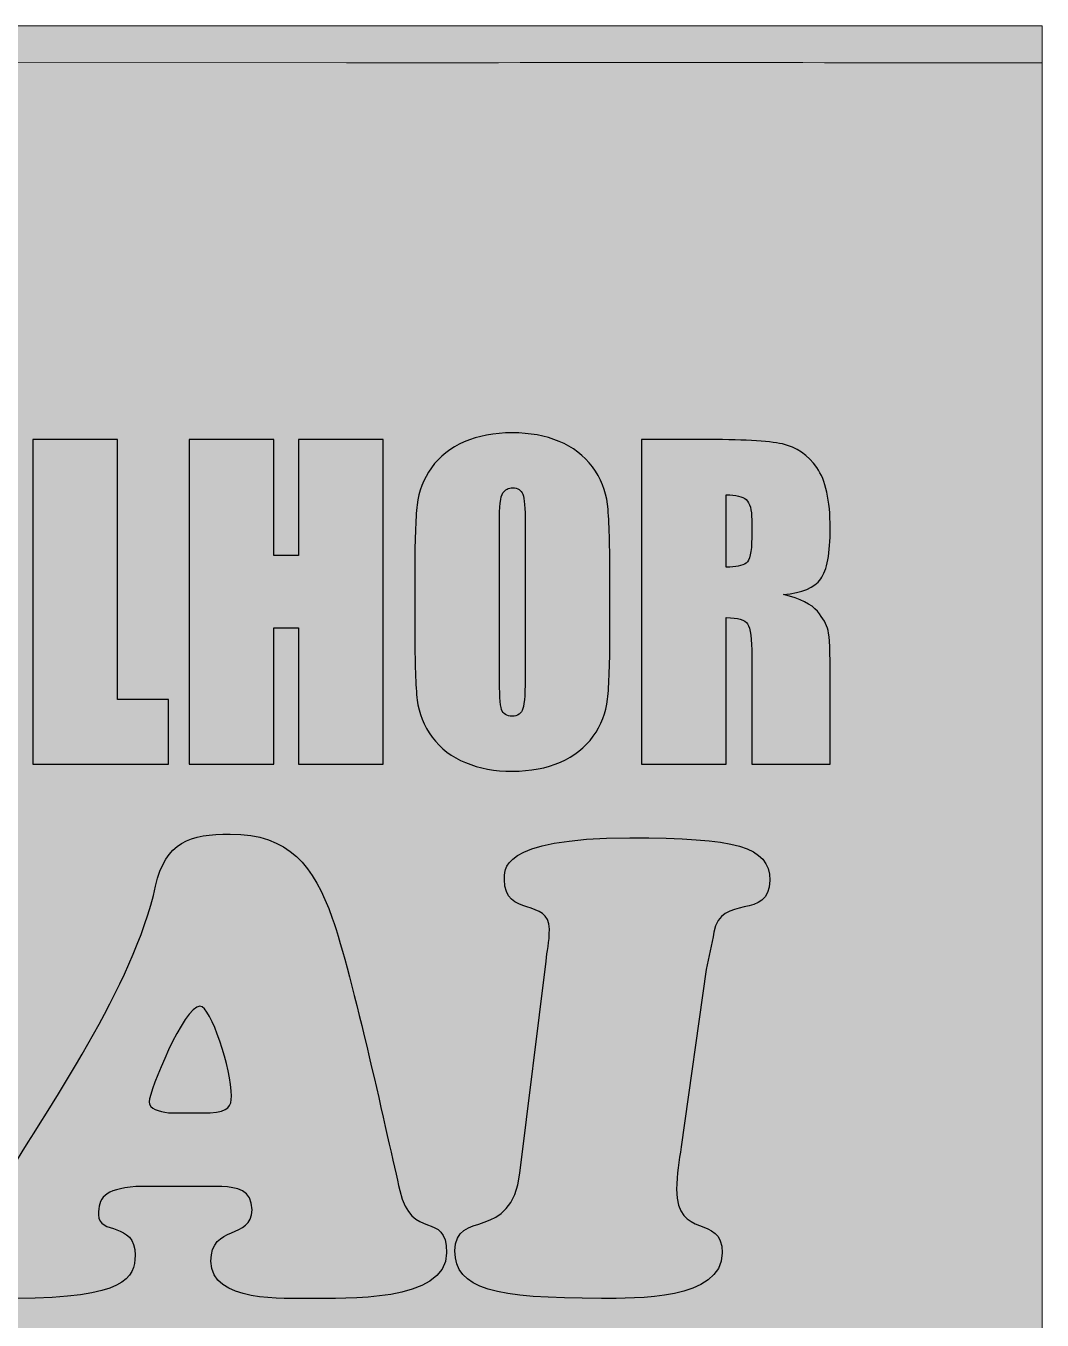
# Model space of a CAD drawing. Header units: millimetres. Extents: x -125 to 125, y -96 to 95.
# Drawn here: x 52 to 125, y 1.5 to 94.5 of the extents above; entities that cross this region are included whole.
import ezdxf

# ---------------------------------------------------------------- set-up
doc = ezdxf.new("R2010")
doc.units = ezdxf.units.MM
doc.header["$MEASUREMENT"] = 0
doc.layers.add('Camada 1', color=7, linetype='Continuous')

msp = doc.modelspace()

# ---------------------------------------------------------------- hatches: boundary and pattern name
at = {"layer": 'Camada 1', "true_color": 0xbcbebb}
h = msp.add_hatch(color=9, dxfattribs=at)
edge = h.paths.add_edge_path()
edge.add_spline(control_points=[(-87.6384, -57.2143), (-87.2176, -58.7466), (-87.9121, -69.1292), (-87.6132, -70.6198), (-87.2004, -72.6787), (-84.0563, -72.0795), (-82.1803, -72.0795), (-79.5812, -72.0795), (-70.4983, -72.2165), (-68.7002, -72.0718), (-67.4537, -71.9715), (-67.2743, -71.3224), (-66.7025, -70.5941), (-66.7025, -70.5941), (-62.641, -64.5711), (-62.641, -64.5711), (-62.1976, -63.9042), (-60.1745, -60.8137), (-59.7812, -60.7125), (-59.7812, -60.7125), (46.6512, -60.712), (46.6512, -60.712), (51.614, -60.712), (56.9037, -60.5362), (61.8153, -60.7318), (61.8153, -60.7318), (61.6889, -69.0125), (61.6889, -69.0125), (61.6889, -69.0125), (64.9458, -69.0476), (64.9458, -69.0476), (64.9458, -69.0476), (64.7451, -60.7127), (64.7451, -60.7127), (64.7451, -60.7127), (93.0135, -60.7361), (93.0135, -60.7361), (93.0135, -60.7361), (92.1336, -61.2811), (92.1336, -61.2811), (88.566, -63.0586), (86.7755, -64.5361), (83.9884, -67.2998), (83.0248, -68.2554), (82.5308, -69.2174), (81.6406, -70.1083), (81.6406, -70.1083), (71.3809, -70.1429), (71.3809, -70.1429), (70.6849, -70.132), (70.4519, -69.9589), (70.3596, -70.4715), (70.3596, -70.4715), (81.3545, -70.4765), (81.3545, -70.4765), (81.1891, -70.8557), (79.452, -73.9209), (79.1994, -74.2095), (64.4241, -74.2188), (48.8765, -74.5405), (33.7278, -74.3559), (33.7278, -74.3559), (47.664, -77.7374), (47.664, -77.7374), (49.967, -78.2472), (49.3854, -77.9583), (51.7643, -78.7377), (52.345, -78.928), (52.5974, -79.0738), (53.2622, -79.175), (54.2078, -79.3189), (54.9665, -79.5909), (56.0207, -79.6763), (56.1769, -79.4604), (56.0129, -79.7636), (56.2182, -79.3218), (56.2182, -79.3218), (56.3135, -79.0249), (56.3135, -79.0249), (57.2525, -79.1581), (57.9036, -79.4582), (58.804, -79.5839), (58.804, -79.5839), (67.8886, -81.912), (67.8886, -81.912), (69.2075, -82.3628), (71.5487, -82.2287), (73.5873, -83.1049), (73.5873, -83.1049), (75.9374, -83.6806), (75.9374, -83.6806), (75.9484, -84.435), (75.8862, -84.4919), (75.7714, -85.0966), (75.4882, -86.5887), (75.8693, -86.6323), (74.4221, -86.1134), (73.4116, -85.751), (71.7636, -85.5477), (70.6494, -85.3368), (69.008, -85.0261), (67.3863, -84.493), (65.7121, -84.1312), (64.9096, -83.9577), (63.9179, -83.8351), (63.0709, -83.6422), (61.0964, -83.1924), (57.0905, -81.9468), (55.6448, -81.8102), (55.6448, -81.8102), (55.723, -82.6657), (55.723, -82.6657), (56.7484, -83.1265), (68.352, -85.7924), (70.3887, -86.2463), (71.2629, -86.4412), (71.9929, -86.634), (72.86, -86.8515), (73.6146, -87.0407), (74.5528, -87.2186), (75.2678, -87.4419), (74.898, -89.132), (74.754, -94.0012), (75.0844, -95.9736), (75.0844, -95.9736), (80.9793, -95.9736), (80.9793, -95.9736), (81.1014, -94.0032), (80.7619, -91.618), (81.3543, -88.7007), (82.3233, -88.2877), (83.71, -89.3741), (84.5277, -88.966), (84.4757, -88.6172), (84.8152, -88.5597), (83.233, -88.2904), (82.8196, -88.22), (82.712, -88.2233), (82.3602, -88.1238), (82.3602, -88.1238), (81.8108, -87.9134), (81.8108, -87.9134), (81.7787, -87.8975), (81.7293, -87.8666), (81.7034, -87.853), (81.6772, -87.8392), (81.6294, -87.8141), (81.5959, -87.7895), (81.6172, -87.1584), (81.6355, -86.6404), (81.9334, -86.0965), (83.5237, -85.9658), (84.8853, -87.3007), (85.4806, -86.2346), (85.7227, -85.8011), (85.5222, -85.6235), (85.5214, -85.6217), (85.2821, -85.0472), (85.1703, -86.0432), (85.3778, -84.967), (85.417, -84.7635), (85.574, -84.3989), (85.6393, -84.2759), (84.9036, -84.0391), (83.2614, -83.5865), (82.4735, -83.51), (82.8127, -80.4323), (86.7125, -73.4011), (88.6037, -71.6236), (91.786, -68.6328), (93.0798, -67.4234), (97.1755, -65.5511), (102.3867, -63.1689), (108.2704, -62.4926), (114.1514, -62.8332), (117.8044, -63.0448), (121.5907, -63.8182), (125.0302, -65.2203), (125.0302, -65.2203), (125.0302, 94.0264), (125.0302, 94.0264), (125.0302, 94.1948), (125.028, 94.3627), (125.0238, 94.5302), (125.0238, 94.5302), (-87.7996, 94.5242), (-87.7996, 94.5242), (-88.0583, 88.4104), (-87.8217, 81.7635), (-87.8218, 75.5922), (-87.8218, 75.5922), (-87.8221, -38.3065), (-87.8221, -38.3065), (-87.8192, -40.854), (-88.06, -56.049), (-87.6384, -57.2143)], knot_values=[0, 0, 0, 0, 0.0153846, 0.0153846, 0.0153846, 0.0307692, 0.0307692, 0.0307692, 0.0461538, 0.0461538, 0.0461538, 0.0615385, 0.0615385, 0.0615385, 0.0769231, 0.0769231, 0.0769231, 0.0923077, 0.0923077, 0.0923077, 0.1076923, 0.1076923, 0.1076923, 0.1230769, 0.1230769, 0.1230769, 0.1384615, 0.1384615, 0.1384615, 0.1538462, 0.1538462, 0.1538462, 0.1692308, 0.1692308, 0.1692308, 0.1846154, 0.1846154, 0.1846154, 0.2, 0.2, 0.2, 0.2153846, 0.2153846, 0.2153846, 0.2307692, 0.2307692, 0.2307692, 0.2461538, 0.2461538, 0.2461538, 0.2615385, 0.2615385, 0.2615385, 0.2769231, 0.2769231, 0.2769231, 0.2923077, 0.2923077, 0.2923077, 0.3076923, 0.3076923, 0.3076923, 0.3230769, 0.3230769, 0.3230769, 0.3384615, 0.3384615, 0.3384615, 0.3538462, 0.3538462, 0.3538462, 0.3692308, 0.3692308, 0.3692308, 0.3846154, 0.3846154, 0.3846154, 0.4, 0.4, 0.4, 0.4153846, 0.4153846, 0.4153846, 0.4307692, 0.4307692, 0.4307692, 0.4461538, 0.4461538, 0.4461538, 0.4615385, 0.4615385, 0.4615385, 0.4769231, 0.4769231, 0.4769231, 0.4923077, 0.4923077, 0.4923077, 0.5076923, 0.5076923, 0.5076923, 0.5230769, 0.5230769, 0.5230769, 0.5384615, 0.5384615, 0.5384615, 0.5538462, 0.5538462, 0.5538462, 0.5692308, 0.5692308, 0.5692308, 0.5846154, 0.5846154, 0.5846154, 0.6, 0.6, 0.6, 0.6153846, 0.6153846, 0.6153846, 0.6307692, 0.6307692, 0.6307692, 0.6461538, 0.6461538, 0.6461538, 0.6615385, 0.6615385, 0.6615385, 0.6769231, 0.6769231, 0.6769231, 0.6923077, 0.6923077, 0.6923077, 0.7076923, 0.7076923, 0.7076923, 0.7230769, 0.7230769, 0.7230769, 0.7384615, 0.7384615, 0.7384615, 0.7538462, 0.7538462, 0.7538462, 0.7692308, 0.7692308, 0.7692308, 0.7846154, 0.7846154, 0.7846154, 0.8, 0.8, 0.8, 0.8153846, 0.8153846, 0.8153846, 0.8307692, 0.8307692, 0.8307692, 0.8461538, 0.8461538, 0.8461538, 0.8615385, 0.8615385, 0.8615385, 0.8769231, 0.8769231, 0.8769231, 0.8923077, 0.8923077, 0.8923077, 0.9076923, 0.9076923, 0.9076923, 0.9230769, 0.9230769, 0.9230769, 0.9384615, 0.9384615, 0.9384615, 0.9538462, 0.9538462, 0.9538462, 0.9692308, 0.9692308, 0.9692308, 0.9846154, 0.9846154, 0.9846154, 1, 1, 1, 1], degree=3, periodic=1)
at = {"layer": 'Camada 1', "true_color": 0xe0e0e0}
h = msp.add_hatch(color=254, dxfattribs=at)
edge = h.paths.add_edge_path()
edge.add_spline(control_points=[(-85.2013, 86.8649), (-85.2013, 86.8649), (-85.0996, -45.7728), (-85.0996, -45.7728), (-85.1006, -46.9271), (-85.2726, -49.273), (-84.9619, -50.1947), (-84.6504, -50.5537), (-49.4059, -50.337), (-46.0196, -50.337), (10.9762, -50.337), (68.0112, -50.2687), (125.0302, -50.2613), (125.0302, -50.2613), (125.0302, 91.8726), (125.0302, 91.8726), (108.3566, 91.8916), (91.6916, 91.9008), (75.0526, 91.8739), (75.0526, 91.8739), (-85.2021, 91.9008), (-85.2021, 91.9008), (-85.2021, 91.9008), (-85.2013, 86.8649), (-85.2013, 86.8649)], knot_values=[0, 0, 0, 0, 0.125, 0.125, 0.125, 0.25, 0.25, 0.25, 0.375, 0.375, 0.375, 0.5, 0.5, 0.5, 0.625, 0.625, 0.625, 0.75, 0.75, 0.75, 0.875, 0.875, 0.875, 1, 1, 1, 1], degree=3, periodic=1)

# ---------------------------------------------------------------- linework, layer by layer
at = {"layer": 'Camada 1', "lineweight": 9}
for points, knots in [([(-87.6384, -57.2143), (-87.2176, -58.7466), (-87.9121, -69.1292), (-87.6132, -70.6198), (-87.2004, -72.6787), (-84.0563, -72.0795), (-82.1803, -72.0795), (-79.5812, -72.0795), (-70.4983, -72.2165), (-68.7002, -72.0718), (-67.4537, -71.9715), (-67.2743, -71.3224), (-66.7025, -70.5941), (-66.7025, -70.5941), (-62.641, -64.5711), (-62.641, -64.5711), (-62.1976, -63.9042), (-60.1745, -60.8137), (-59.7812, -60.7125), (-59.7812, -60.7125), (46.6512, -60.712), (46.6512, -60.712), (51.614, -60.712), (56.9037, -60.5362), (61.8153, -60.7318), (61.8153, -60.7318), (61.6889, -69.0125), (61.6889, -69.0125), (61.6889, -69.0125), (64.9458, -69.0476), (64.9458, -69.0476), (64.9458, -69.0476), (64.7451, -60.7127), (64.7451, -60.7127), (64.7451, -60.7127), (93.0135, -60.7361), (93.0135, -60.7361), (93.0135, -60.7361), (92.1336, -61.2811), (92.1336, -61.2811), (88.566, -63.0586), (86.7755, -64.5361), (83.9884, -67.2998), (83.0248, -68.2554), (82.5308, -69.2174), (81.6406, -70.1083), (81.6406, -70.1083), (71.3809, -70.1429), (71.3809, -70.1429), (70.6849, -70.132), (70.4519, -69.9589), (70.3596, -70.4715), (70.3596, -70.4715), (81.3545, -70.4765), (81.3545, -70.4765), (81.1891, -70.8557), (79.452, -73.9209), (79.1994, -74.2095), (64.4241, -74.2188), (48.8765, -74.5405), (33.7278, -74.3559), (33.7278, -74.3559), (47.664, -77.7374), (47.664, -77.7374), (49.967, -78.2472), (49.3854, -77.9583), (51.7643, -78.7377), (52.345, -78.928), (52.5974, -79.0738), (53.2622, -79.175), (54.2078, -79.3189), (54.9665, -79.5909), (56.0207, -79.6763), (56.1769, -79.4604), (56.0129, -79.7636), (56.2182, -79.3218), (56.2182, -79.3218), (56.3135, -79.0249), (56.3135, -79.0249), (57.2525, -79.1581), (57.9036, -79.4582), (58.804, -79.5839), (58.804, -79.5839), (67.8886, -81.912), (67.8886, -81.912), (69.2075, -82.3628), (71.5487, -82.2287), (73.5873, -83.1049), (73.5873, -83.1049), (75.9374, -83.6806), (75.9374, -83.6806), (75.9484, -84.435), (75.8862, -84.4919), (75.7714, -85.0966), (75.4882, -86.5887), (75.8693, -86.6323), (74.4221, -86.1134), (73.4116, -85.751), (71.7636, -85.5477), (70.6494, -85.3368), (69.008, -85.0261), (67.3863, -84.493), (65.7121, -84.1312), (64.9096, -83.9577), (63.9179, -83.8351), (63.0709, -83.6422), (61.0964, -83.1924), (57.0905, -81.9468), (55.6448, -81.8102), (55.6448, -81.8102), (55.723, -82.6657), (55.723, -82.6657), (56.7484, -83.1265), (68.352, -85.7924), (70.3887, -86.2463), (71.2629, -86.4412), (71.9929, -86.634), (72.86, -86.8515), (73.6146, -87.0407), (74.5528, -87.2186), (75.2678, -87.4419), (74.898, -89.132), (74.754, -94.0012), (75.0844, -95.9736), (75.0844, -95.9736), (80.9793, -95.9736), (80.9793, -95.9736), (81.1014, -94.0032), (80.7619, -91.618), (81.3543, -88.7007), (82.3233, -88.2877), (83.71, -89.3741), (84.5277, -88.966), (84.4757, -88.6172), (84.8152, -88.5597), (83.233, -88.2904), (82.8196, -88.22), (82.712, -88.2233), (82.3602, -88.1238), (82.3602, -88.1238), (81.8108, -87.9134), (81.8108, -87.9134), (81.7787, -87.8975), (81.7293, -87.8666), (81.7034, -87.853), (81.6772, -87.8392), (81.6294, -87.8141), (81.5959, -87.7895), (81.6172, -87.1584), (81.6355, -86.6404), (81.9334, -86.0965), (83.5237, -85.9658), (84.8853, -87.3007), (85.4806, -86.2346), (85.7227, -85.8011), (85.5222, -85.6235), (85.5214, -85.6217), (85.2821, -85.0472), (85.1703, -86.0432), (85.3778, -84.967), (85.417, -84.7635), (85.574, -84.3989), (85.6393, -84.2759), (84.9036, -84.0391), (83.2614, -83.5865), (82.4735, -83.51), (82.8127, -80.4323), (86.7125, -73.4011), (88.6037, -71.6236), (91.786, -68.6328), (93.0798, -67.4234), (97.1755, -65.5511), (102.3867, -63.1689), (108.2704, -62.4926), (114.1514, -62.8332), (117.8044, -63.0448), (121.5907, -63.8182), (125.0302, -65.2203), (125.0302, -65.2203), (125.0302, 94.0264), (125.0302, 94.0264), (125.0302, 94.1948), (125.028, 94.3627), (125.0238, 94.5302), (125.0238, 94.5302), (-87.7996, 94.5242), (-87.7996, 94.5242), (-88.0583, 88.4104), (-87.8217, 81.7635), (-87.8218, 75.5922), (-87.8218, 75.5922), (-87.8221, -38.3065), (-87.8221, -38.3065), (-87.8192, -40.854), (-88.06, -56.049), (-87.6384, -57.2143)], [0, 0, 0, 0, 0.0153846, 0.0153846, 0.0153846, 0.0307692, 0.0307692, 0.0307692, 0.0461538, 0.0461538, 0.0461538, 0.0615385, 0.0615385, 0.0615385, 0.0769231, 0.0769231, 0.0769231, 0.0923077, 0.0923077, 0.0923077, 0.1076923, 0.1076923, 0.1076923, 0.1230769, 0.1230769, 0.1230769, 0.1384615, 0.1384615, 0.1384615, 0.1538462, 0.1538462, 0.1538462, 0.1692308, 0.1692308, 0.1692308, 0.1846154, 0.1846154, 0.1846154, 0.2, 0.2, 0.2, 0.2153846, 0.2153846, 0.2153846, 0.2307692, 0.2307692, 0.2307692, 0.2461538, 0.2461538, 0.2461538, 0.2615385, 0.2615385, 0.2615385, 0.2769231, 0.2769231, 0.2769231, 0.2923077, 0.2923077, 0.2923077, 0.3076923, 0.3076923, 0.3076923, 0.3230769, 0.3230769, 0.3230769, 0.3384615, 0.3384615, 0.3384615, 0.3538462, 0.3538462, 0.3538462, 0.3692308, 0.3692308, 0.3692308, 0.3846154, 0.3846154, 0.3846154, 0.4, 0.4, 0.4, 0.4153846, 0.4153846, 0.4153846, 0.4307692, 0.4307692, 0.4307692, 0.4461538, 0.4461538, 0.4461538, 0.4615385, 0.4615385, 0.4615385, 0.4769231, 0.4769231, 0.4769231, 0.4923077, 0.4923077, 0.4923077, 0.5076923, 0.5076923, 0.5076923, 0.5230769, 0.5230769, 0.5230769, 0.5384615, 0.5384615, 0.5384615, 0.5538462, 0.5538462, 0.5538462, 0.5692308, 0.5692308, 0.5692308, 0.5846154, 0.5846154, 0.5846154, 0.6, 0.6, 0.6, 0.6153846, 0.6153846, 0.6153846, 0.6307692, 0.6307692, 0.6307692, 0.6461538, 0.6461538, 0.6461538, 0.6615385, 0.6615385, 0.6615385, 0.6769231, 0.6769231, 0.6769231, 0.6923077, 0.6923077, 0.6923077, 0.7076923, 0.7076923, 0.7076923, 0.7230769, 0.7230769, 0.7230769, 0.7384615, 0.7384615, 0.7384615, 0.7538462, 0.7538462, 0.7538462, 0.7692308, 0.7692308, 0.7692308, 0.7846154, 0.7846154, 0.7846154, 0.8, 0.8, 0.8, 0.8153846, 0.8153846, 0.8153846, 0.8307692, 0.8307692, 0.8307692, 0.8461538, 0.8461538, 0.8461538, 0.8615385, 0.8615385, 0.8615385, 0.8769231, 0.8769231, 0.8769231, 0.8923077, 0.8923077, 0.8923077, 0.9076923, 0.9076923, 0.9076923, 0.9230769, 0.9230769, 0.9230769, 0.9384615, 0.9384615, 0.9384615, 0.9538462, 0.9538462, 0.9538462, 0.9692308, 0.9692308, 0.9692308, 0.9846154, 0.9846154, 0.9846154, 1, 1, 1, 1]), ([(-85.2013, 86.8649), (-85.2013, 86.8649), (-85.0996, -45.7728), (-85.0996, -45.7728), (-85.1006, -46.9271), (-85.2726, -49.273), (-84.9619, -50.1947), (-84.6504, -50.5537), (-49.4059, -50.337), (-46.0196, -50.337), (10.9762, -50.337), (68.0112, -50.2687), (125.0302, -50.2613), (125.0302, -50.2613), (125.0302, 91.8726), (125.0302, 91.8726), (108.3566, 91.8916), (91.6916, 91.9008), (75.0526, 91.8739), (75.0526, 91.8739), (-85.2021, 91.9008), (-85.2021, 91.9008), (-85.2021, 91.9008), (-85.2013, 86.8649), (-85.2013, 86.8649)], [0, 0, 0, 0, 0.125, 0.125, 0.125, 0.25, 0.25, 0.25, 0.375, 0.375, 0.375, 0.5, 0.5, 0.5, 0.625, 0.625, 0.625, 0.75, 0.75, 0.75, 0.875, 0.875, 0.875, 1, 1, 1, 1])]:
    msp.add_open_spline(points, degree=3, knots=knots, dxfattribs=at)
at = {"layer": 'Camada 1'}
for points, knots in [([(93.9821, 51.1359), (93.9821, 48.79), (93.928, 47.1327), (93.8149, 46.159), (93.7067, 45.1803), (93.3625, 44.2902), (92.7822, 43.4837), (92.2019, 42.6772), (91.415, 42.0575), (90.4265, 41.6247), (89.438, 41.192), (88.2873, 40.9756), (86.9742, 40.9756), (85.7251, 40.9756), (84.6087, 41.1821), (83.6153, 41.5903), (82.6219, 41.9985), (81.8203, 42.6083), (81.2203, 43.4247), (80.6154, 44.241), (80.2564, 45.1312), (80.1384, 46.0901), (80.0253, 47.054), (79.9662, 48.7359), (79.9662, 51.1359), (79.9662, 51.1359), (79.9662, 55.1292), (79.9662, 55.1292), (79.9662, 57.475), (80.0203, 59.1323), (80.1335, 60.106), (80.2416, 61.0847), (80.5859, 61.9748), (81.1662, 62.7813), (81.7465, 63.5879), (82.5334, 64.2075), (83.5219, 64.6403), (84.5103, 65.073), (85.6611, 65.2894), (86.9742, 65.2894), (88.2233, 65.2894), (89.3397, 65.0829), (90.3331, 64.6747), (91.3265, 64.2665), (92.1281, 63.6567), (92.7281, 62.8403), (93.333, 62.024), (93.692, 61.1338), (93.81, 60.1749), (93.9231, 59.211), (93.9821, 57.5291), (93.9821, 55.1292), (93.9821, 55.1292), (93.9821, 51.1359), (93.9821, 51.1359)], [0, 0, 0, 0, 0.0555556, 0.0555556, 0.0555556, 0.1111111, 0.1111111, 0.1111111, 0.1666667, 0.1666667, 0.1666667, 0.2222222, 0.2222222, 0.2222222, 0.2777778, 0.2777778, 0.2777778, 0.3333333, 0.3333333, 0.3333333, 0.3888889, 0.3888889, 0.3888889, 0.4444444, 0.4444444, 0.4444444, 0.5, 0.5, 0.5, 0.5555556, 0.5555556, 0.5555556, 0.6111111, 0.6111111, 0.6111111, 0.6666667, 0.6666667, 0.6666667, 0.7222222, 0.7222222, 0.7222222, 0.7777778, 0.7777778, 0.7777778, 0.8333333, 0.8333333, 0.8333333, 0.8888889, 0.8888889, 0.8888889, 0.9444444, 0.9444444, 0.9444444, 1, 1, 1, 1]), ([(58.6179, 64.8173), (58.6179, 64.8173), (58.6179, 46.1393), (58.6179, 46.1393), (58.6179, 46.1393), (62.2767, 46.1393), (62.2767, 46.1393), (62.2767, 46.1393), (62.2767, 41.4772), (62.2767, 41.4772), (62.2767, 41.4772), (52.5394, 41.4772), (52.5394, 41.4772), (52.5394, 41.4772), (52.5394, 64.8173), (52.5394, 64.8173), (52.5394, 64.8173), (58.6179, 64.8173), (58.6179, 64.8173)], [0, 0, 0, 0, 0.1666667, 0.1666667, 0.1666667, 0.3333333, 0.3333333, 0.3333333, 0.5, 0.5, 0.5, 0.6666667, 0.6666667, 0.6666667, 0.8333333, 0.8333333, 0.8333333, 1, 1, 1, 1]), ([(77.6892, 64.8173), (77.6892, 64.8173), (77.6892, 41.4772), (77.6892, 41.4772), (77.6892, 41.4772), (71.6108, 41.4772), (71.6108, 41.4772), (71.6108, 41.4772), (71.6108, 51.2736), (71.6108, 51.2736), (71.6108, 51.2736), (69.8404, 51.2736), (69.8404, 51.2736), (69.8404, 51.2736), (69.8404, 41.4772), (69.8404, 41.4772), (69.8404, 41.4772), (63.7619, 41.4772), (63.7619, 41.4772), (63.7619, 41.4772), (63.7619, 64.8173), (63.7619, 64.8173), (63.7619, 64.8173), (69.8404, 64.8173), (69.8404, 64.8173), (69.8404, 64.8173), (69.8404, 56.4668), (69.8404, 56.4668), (69.8404, 56.4668), (71.6108, 56.4668), (71.6108, 56.4668), (71.6108, 56.4668), (71.6108, 64.8173), (71.6108, 64.8173), (71.6108, 64.8173), (77.6892, 64.8173), (77.6892, 64.8173)], [0, 0, 0, 0, 0.0833333, 0.0833333, 0.0833333, 0.1666667, 0.1666667, 0.1666667, 0.25, 0.25, 0.25, 0.3333333, 0.3333333, 0.3333333, 0.4166667, 0.4166667, 0.4166667, 0.5, 0.5, 0.5, 0.5833333, 0.5833333, 0.5833333, 0.6666667, 0.6666667, 0.6666667, 0.75, 0.75, 0.75, 0.8333333, 0.8333333, 0.8333333, 0.9166667, 0.9166667, 0.9166667, 1, 1, 1, 1]), ([(96.264, 64.8173), (96.264, 64.8173), (100.5573, 64.8173), (100.5573, 64.8173), (103.4195, 64.8173), (105.3571, 64.7091), (106.3702, 64.4878), (107.3832, 64.2665), (108.2094, 63.701), (108.8488, 62.7912), (109.4881, 61.8863), (109.8077, 60.4355), (109.8077, 58.4487), (109.8077, 56.634), (109.5815, 55.4144), (109.1291, 54.7898), (108.6816, 54.1653), (107.7914, 53.7915), (106.4636, 53.6686), (107.6636, 53.3686), (108.475, 52.9702), (108.8881, 52.4686), (109.3012, 51.9719), (109.5569, 51.5096), (109.6553, 51.0916), (109.7586, 50.6736), (109.8077, 49.5228), (109.8077, 47.6393), (109.8077, 47.6393), (109.8077, 41.4772), (109.8077, 41.4772), (109.8077, 41.4772), (104.1719, 41.4772), (104.1719, 41.4772), (104.1719, 41.4772), (104.1719, 49.2425), (104.1719, 49.2425), (104.1719, 50.4916), (104.0735, 51.2637), (103.8768, 51.5637), (103.685, 51.8637), (103.1736, 52.0112), (102.3425, 52.0112), (102.3425, 52.0112), (102.3425, 41.4772), (102.3425, 41.4772), (102.3425, 41.4772), (96.264, 41.4772), (96.264, 41.4772), (96.264, 41.4772), (96.264, 64.8173), (96.264, 64.8173)], [0, 0, 0, 0, 0.0588235, 0.0588235, 0.0588235, 0.1176471, 0.1176471, 0.1176471, 0.1764706, 0.1764706, 0.1764706, 0.2352941, 0.2352941, 0.2352941, 0.2941176, 0.2941176, 0.2941176, 0.3529412, 0.3529412, 0.3529412, 0.4117647, 0.4117647, 0.4117647, 0.4705882, 0.4705882, 0.4705882, 0.5294118, 0.5294118, 0.5294118, 0.5882353, 0.5882353, 0.5882353, 0.6470588, 0.6470588, 0.6470588, 0.7058824, 0.7058824, 0.7058824, 0.7647059, 0.7647059, 0.7647059, 0.8235294, 0.8235294, 0.8235294, 0.8823529, 0.8823529, 0.8823529, 0.9411765, 0.9411765, 0.9411765, 1, 1, 1, 1]), ([(87.9037, 58.8028), (87.9037, 59.8847), (87.8446, 60.5781), (87.7266, 60.883), (87.6086, 61.183), (87.3676, 61.3355), (87.0037, 61.3355), (86.6939, 61.3355), (86.4578, 61.2125), (86.2906, 60.9666), (86.1283, 60.7257), (86.0447, 60.0027), (86.0447, 58.8028), (86.0447, 58.8028), (86.0447, 47.9097), (86.0447, 47.9097), (86.0447, 46.5573), (86.0988, 45.7213), (86.207, 45.4066), (86.3152, 45.0869), (86.566, 44.9295), (86.9594, 44.9295), (87.3627, 44.9295), (87.6233, 45.1115), (87.7365, 45.4754), (87.8496, 45.8393), (87.9037, 46.7098), (87.9037, 48.0819), (87.9037, 48.0819), (87.9037, 58.8028), (87.9037, 58.8028)], [0, 0, 0, 0, 0.1, 0.1, 0.1, 0.2, 0.2, 0.2, 0.3, 0.3, 0.3, 0.4, 0.4, 0.4, 0.5, 0.5, 0.5, 0.6, 0.6, 0.6, 0.7, 0.7, 0.7, 0.8, 0.8, 0.8, 0.9, 0.9, 0.9, 1, 1, 1, 1]), ([(102.3425, 60.8339), (102.3425, 60.8339), (102.3425, 55.6406), (102.3425, 55.6406), (103.0211, 55.6406), (103.4932, 55.734), (103.7637, 55.9209), (104.0342, 56.1078), (104.1719, 56.7176), (104.1719, 57.7454), (104.1719, 57.7454), (104.1719, 59.029), (104.1719, 59.029), (104.1719, 59.7716), (104.0391, 60.2585), (103.7785, 60.4896), (103.5178, 60.7207), (103.0359, 60.8339), (102.3425, 60.8339)], [0, 0, 0, 0, 0.1666667, 0.1666667, 0.1666667, 0.3333333, 0.3333333, 0.3333333, 0.5, 0.5, 0.5, 0.6666667, 0.6666667, 0.6666667, 0.8333333, 0.8333333, 0.8333333, 1, 1, 1, 1]), ([(66.1045, 11.129), (67.1658, 11.0828), (68.2734, 10.8983), (68.2734, 9.4677), (68.2734, 7.2988), (65.32, 8.4525), (65.32, 5.776), (65.32, 2.7765), (70.6268, 3.0995), (72.5188, 3.0995), (74.8261, 3.0995), (82.2557, 2.7765), (82.2557, 6.3759), (82.2557, 9.4677), (79.7176, 7.1604), (78.887, 10.8521), (78.1025, 14.2669), (75.426, 26.5419), (74.0416, 30.4181), (72.7034, 34.156), (70.9498, 36.4633), (66.7044, 36.4633), (63.8433, 36.4633), (62.0436, 35.9095), (61.3514, 32.7255), (59.7363, 25.4343), (53.8757, 17.2203), (49.7225, 10.2984), (47.7383, 7.022), (45.5232, 9.0985), (45.5232, 6.1452), (45.5232, 3.0995), (49.0303, 3.0995), (51.2915, 3.0995), (59.1825, 3.0995), (59.8747, 4.5762), (59.8747, 6.1913), (59.8747, 8.6832), (57.2444, 7.6219), (57.2444, 9.0985), (57.2444, 10.2984), (57.6136, 10.9444), (59.9209, 11.129), (59.9209, 11.129), (66.1045, 11.129), (66.1045, 11.129)], [0, 0, 0, 0, 0.0666667, 0.0666667, 0.0666667, 0.1333333, 0.1333333, 0.1333333, 0.2, 0.2, 0.2, 0.2666667, 0.2666667, 0.2666667, 0.3333333, 0.3333333, 0.3333333, 0.4, 0.4, 0.4, 0.4666667, 0.4666667, 0.4666667, 0.5333333, 0.5333333, 0.5333333, 0.6, 0.6, 0.6, 0.6666667, 0.6666667, 0.6666667, 0.7333333, 0.7333333, 0.7333333, 0.8, 0.8, 0.8, 0.8666667, 0.8666667, 0.8666667, 0.9333333, 0.9333333, 0.9333333, 1, 1, 1, 1]), ([(87.5164, 12.0981), (86.9165, 7.1143), (82.8556, 9.56), (82.8556, 6.5144), (82.8556, 3.7456), (85.6705, 3.0995), (93.377, 3.0995), (95.7766, 3.0995), (102.0525, 2.9611), (102.0525, 6.3759), (102.0525, 9.237), (98.7761, 7.2066), (98.7761, 10.9444), (98.7761, 12.0058), (98.9607, 12.9748), (99.0991, 13.9901), (99.0991, 13.9901), (100.8988, 26.7264), (100.8988, 26.7264), (101.0834, 27.6032), (101.3141, 28.5261), (101.4526, 29.4029), (101.914, 32.1717), (105.4673, 30.2336), (105.4673, 33.1408), (105.4673, 35.5865), (103.0215, 36.1864), (95.4074, 36.1864), (85.9013, 36.1864), (86.4089, 33.7868), (86.4089, 33.1869), (86.4089, 30.4181), (89.6391, 31.8948), (89.6391, 29.6337), (89.6391, 28.6646), (89.4545, 28.0185), (89.4084, 27.3263), (89.4084, 27.3263), (87.5164, 12.0981), (87.5164, 12.0981)], [0, 0, 0, 0, 0.0769231, 0.0769231, 0.0769231, 0.1538462, 0.1538462, 0.1538462, 0.2307692, 0.2307692, 0.2307692, 0.3076923, 0.3076923, 0.3076923, 0.3846154, 0.3846154, 0.3846154, 0.4615385, 0.4615385, 0.4615385, 0.5384615, 0.5384615, 0.5384615, 0.6153846, 0.6153846, 0.6153846, 0.6923077, 0.6923077, 0.6923077, 0.7692308, 0.7692308, 0.7692308, 0.8461538, 0.8461538, 0.8461538, 0.9230769, 0.9230769, 0.9230769, 1, 1, 1, 1]), ([(62.2743, 16.4358), (61.5821, 16.5281), (60.8899, 16.7127), (60.8899, 17.2203), (60.8899, 18.0048), (63.3818, 24.0961), (64.5355, 24.0961), (65.32, 24.0961), (66.7967, 19.5276), (66.7967, 17.6356), (66.7967, 16.8973), (66.6121, 16.5281), (65.2738, 16.4358), (65.2738, 16.4358), (62.2743, 16.4358), (62.2743, 16.4358)], [0, 0, 0, 0, 0.2, 0.2, 0.2, 0.4, 0.4, 0.4, 0.6, 0.6, 0.6, 0.8, 0.8, 0.8, 1, 1, 1, 1])]:
    msp.add_open_spline(points, degree=3, knots=knots, dxfattribs=at)

doc.saveas('drawing.dxf')
